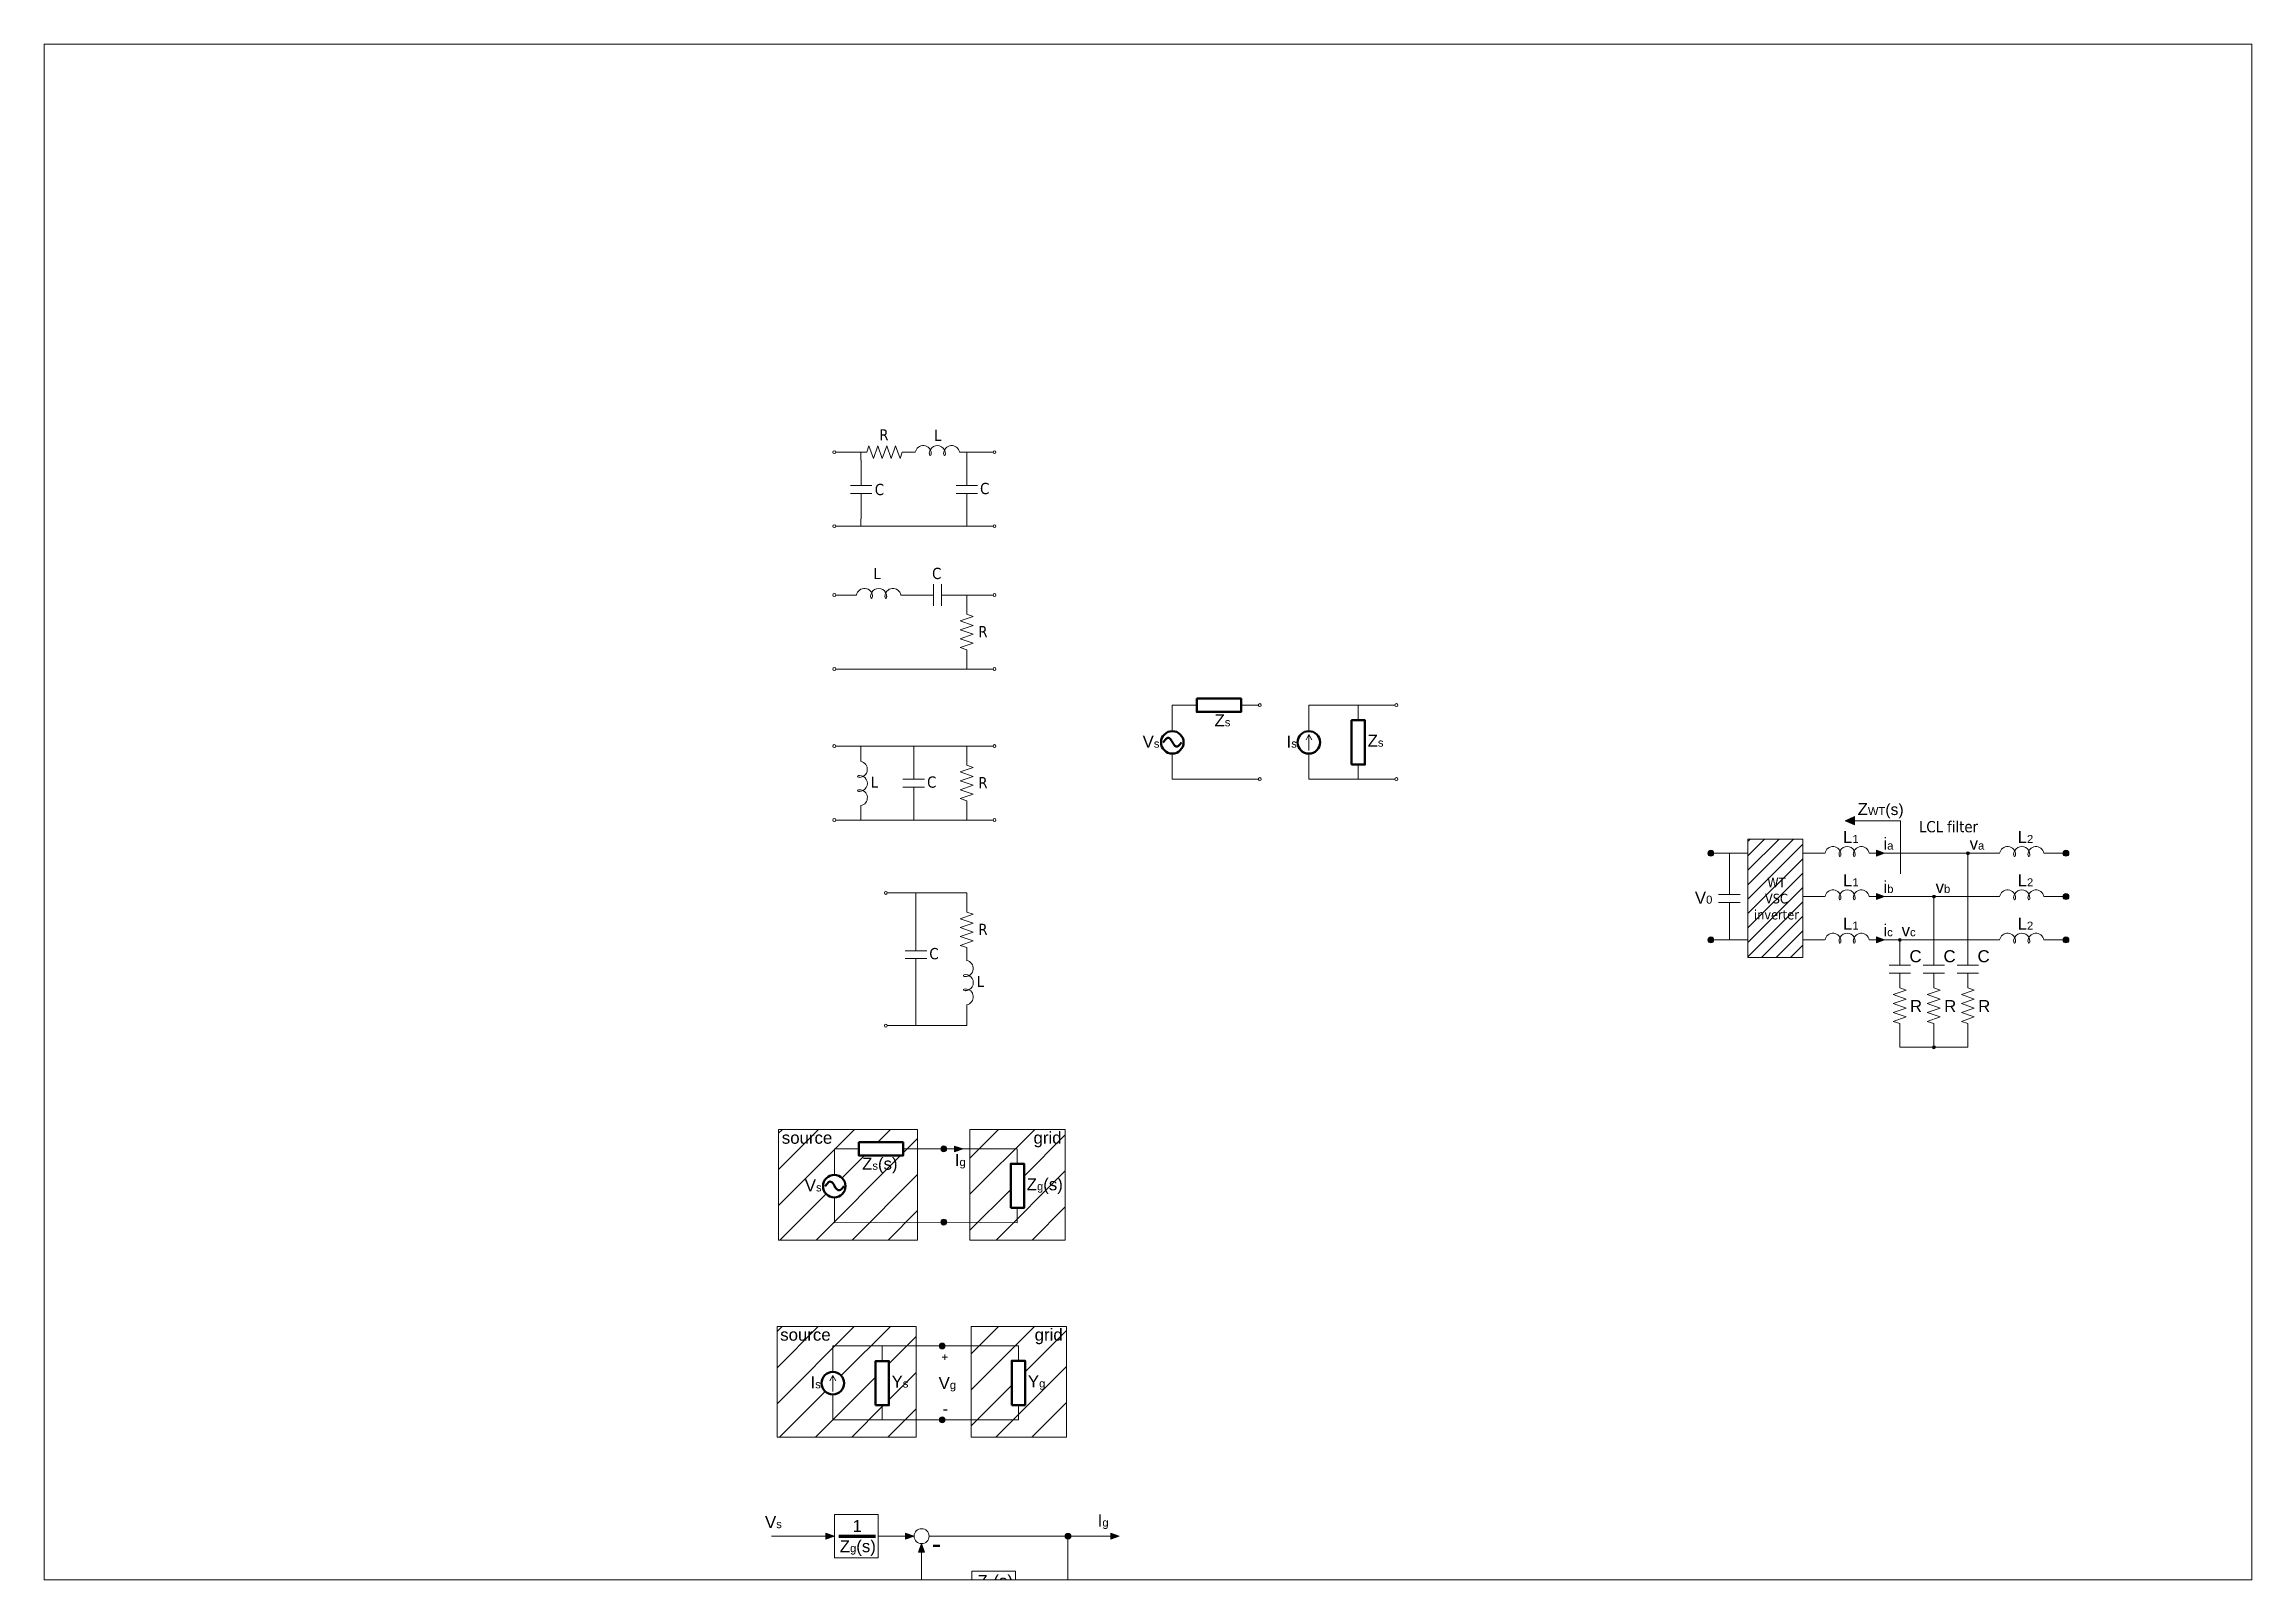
# Paper-space layout 'Układ1' of a CAD drawing. Header units: millimetres. Extents: x 1 to 289, y 1 to 202.
# The model-space entities are those that its viewports show. They can reach past a viewport. Long polylines and large blocks are cut down to what shows.
import ezdxf

# ---------------------------------------------------------------- set-up
doc = ezdxf.new("R2010")
doc.units = ezdxf.units.MM
doc.layers.get('0').update_dxf_attribs({"lineweight": 18})
doc.styles.get("Standard").update_dxf_attribs({"font": 'arial.ttf'})
doc.styles.add('Tahoma', font='tahoma.ttf')

# ---------------------------------------------------------------- blocks, each defined once
blk = doc.blocks.new('cewka')
for p, q in [((3373.5, 1451.9), (3378, 1451.9)), ((3405.6, 1451.9), (3410.1, 1451.9))]:
    blk.add_line(p, q)
for centre, radius, start, end in [((3383, 1451), 5, 358.7609, 170.1938), ((3391.8, 1451), 5, 358.7609, 180), ((3400.7, 1451), 5, 9.8062, 180), ((3396.3, 1451), 0.575, 349.1583, 10.8417)]:
    blk.add_arc(centre, radius, start, end)
for centre in [(3387.4, 1451), (3396.3, 1451)]:
    blk.add_ellipse(centre, major_axis=(0, -1.2), ratio=0.473983, start_param=4.712389, end_param=7.853982)
blk = doc.blocks.new('kondensator')
for p, q in [((3373.5, 1419.1), (3378, 1419.1)), ((3378, 1419.1), (3389.4, 1419.1)), ((3389.4, 1425.8), (3389.4, 1412.4)), ((3394.3, 1425.8), (3394.3, 1412.4)), ((3394.3, 1419.1), (3405.7, 1419.1)), ((3405.7, 1419.1), (3410.1, 1419.1))]:
    blk.add_line(p, q)
blk = doc.blocks.new('rezystor')
for p, q in [((3373.5, 1435), (3378, 1435)), ((3378, 1435), (3379.7, 1430)), ((3379.7, 1430), (3383.2, 1440)), ((3383.2, 1440), (3386.6, 1430)), ((3386.6, 1430), (3390.1, 1440)), ((3390.1, 1440), (3393.6, 1430)), ((3393.6, 1430), (3397, 1440)), ((3397, 1440), (3400.5, 1430)), ((3400.5, 1430), (3404, 1440)), ((3404, 1440), (3405.7, 1435)), ((3405.7, 1435), (3410.1, 1435))]:
    blk.add_line(p, q)

msp = doc.modelspace()

# ---------------------------------------------------------------- hatches: boundary and pattern name
h = msp.add_hatch(color=256)
h.dxf.hatch_style = 1
h.paths.add_polyline_path([(5006.5, 1071.1), (5006.5, 1073.6), (5006.5, 1076.1), (5000.7, 1073.6)])
at = {"transparency": 33554534}
h = msp.add_hatch(dxfattribs=at)
h.set_pattern_fill('ANSI31', color=256, scale=2)
h.paths.add_polyline_path([(4974.3, 1062.1), (4940.1, 1062.1), (4940.1, 988.4), (4974.3, 988.4)])
h.paths.add_polyline_path([(4942.2, 1008.8), (4973.2, 1008.8), (4973.2, 1041.9), (4942.2, 1041.9)], flags=24)
h = msp.add_hatch(color=256)
edge = h.paths.add_edge_path()
edge.add_arc((4917.1, 1053.3), 1.84, 0, 360)
h = msp.add_hatch(color=256)
h.dxf.hatch_style = 1
h.paths.add_polyline_path([(5020.2, 1055.2), (5020.2, 1053.3), (5020.2, 1051.5), (5025.2, 1053.3)])
h = msp.add_hatch(color=256)
edge = h.paths.add_edge_path()
edge.add_arc((5077.2, 1053.3), 0.921, 0, 360)
h = msp.add_hatch(color=256)
edge = h.paths.add_edge_path()
edge.add_arc((5138.3, 1053.3), 1.84, 0, 360)
h = msp.add_hatch(color=256)
h.dxf.hatch_style = 1
h.paths.add_polyline_path([(5020.2, 1028.2), (5020.2, 1026.3), (5020.2, 1024.5), (5025.2, 1026.3)])
h = msp.add_hatch(color=256)
edge = h.paths.add_edge_path()
edge.add_arc((5056, 1026.3), 0.921, 0, 360)
h = msp.add_hatch(color=256)
edge = h.paths.add_edge_path()
edge.add_arc((5138.3, 1026.3), 1.84, 0, 360)
h = msp.add_hatch(color=256)
edge = h.paths.add_edge_path()
edge.add_arc((4917.1, 999.3), 1.84, 0, 360)
h = msp.add_hatch(color=256)
h.dxf.hatch_style = 1
h.paths.add_polyline_path([(5020.2, 1001.2), (5020.2, 999.3), (5020.2, 997.5), (5025.2, 999.3)])
h = msp.add_hatch(color=256)
edge = h.paths.add_edge_path()
edge.add_arc((5034.8, 999.3), 0.921, 0, 360)
h = msp.add_hatch(color=256)
edge = h.paths.add_edge_path()
edge.add_arc((5138.3, 999.3), 1.84, 0, 360)
h = msp.add_hatch(color=256)
edge = h.paths.add_edge_path()
edge.add_arc((5056, 932.4), 0.921, 0, 360)
h = msp.add_hatch(dxfattribs=at)
h.set_pattern_fill('ANSI31', color=256, scale=5)
h.paths.add_polyline_path([(4371, 838.9, -0.415316), (4363.9, 845.9, -0.415316), (4371, 852.9), (4371, 869.1), (4381.7, 869.1), (4386.2, 869.1), (4386.2, 873.2), (4413.8, 873.2), (4413.8, 869.1), (4418.3, 869.1), (4422.8, 869.1), (4422.8, 881.2), (4336.2, 881.2), (4336.2, 812.3), (4422.8, 812.3), (4422.8, 823.4), (4371, 823)])
h.paths.add_polyline_path([(4422.8, 869.1), (4418.3, 869.1), (4413.8, 869.1), (4413.8, 864.9), (4386.2, 864.9), (4386.2, 869.1), (4381.7, 869.1), (4371, 869.1), (4371, 852.9, -0.413112), (4377.9, 845.9, -0.413112), (4371, 838.9), (4371, 823), (4422.8, 823.4)], flags=17)
h.paths.add_polyline_path([(4350.6, 838.5), (4364.8, 838.5), (4364.8, 854), (4350.6, 854)], flags=24)
h.paths.add_polyline_path([(4336, 868.2), (4371.2, 868.2), (4371.2, 883.7), (4336, 883.7)], flags=9)
h.paths.add_polyline_path([(4386.8, 852.5), (4411.3, 852.5), (4411.3, 866.6), (4386.8, 866.6)], flags=24)
h = msp.add_hatch(dxfattribs=at)
h.set_pattern_fill('ANSI31', color=256, scale=5)
h.paths.add_polyline_path([(4514.8, 881.2), (4455.4, 881.2), (4455.4, 869.1), (4459.9, 869.1), (4464.4, 869.1), (4484.9, 869.1), (4484.9, 859.8), (4489.1, 859.8), (4489.1, 832.3), (4484.9, 832.3), (4484.9, 823), (4455.4, 823.3), (4455.4, 812.3), (4514.8, 812.3)])
h.paths.add_polyline_path([(4480.8, 859.8), (4484.9, 859.8), (4484.9, 869.1), (4464.4, 869.1), (4459.9, 869.1), (4455.4, 869.1), (4455.4, 823.3), (4484.9, 823), (4484.9, 832.3), (4480.8, 832.3)], flags=17)
h.paths.add_polyline_path([(4489.4, 839.8), (4514.3, 839.8), (4514.3, 853.9), (4489.4, 853.9)], flags=24)
h.paths.add_polyline_path([(4493.9, 868.2), (4515.1, 868.2), (4515.1, 883.7), (4493.9, 883.7)], flags=9)
h = msp.add_hatch(color=256)
edge = h.paths.add_edge_path()
edge.add_arc((4439.1, 869.1), 1.84, 0, 360)
h = msp.add_hatch(color=256)
h.dxf.hatch_style = 1
h.paths.add_polyline_path([(4451.1, 869.1), (4445.8, 870.9), (4445.8, 869.1), (4445.8, 867.2)])
h = msp.add_hatch(color=256)
edge = h.paths.add_edge_path()
edge.add_arc((4439.1, 823.5), 1.84, 0, 360)
h = msp.add_hatch(dxfattribs=at)
h.set_pattern_fill('ANSI31', color=256, scale=5)
h.set_pattern_definition([(45, (-0.965, -33.736), (-11.22532, 11.22532), [])])
h.paths.add_polyline_path([(4370, 746.3), (4421.9, 746.3), (4421.9, 758.5), (4335.2, 758.5), (4335.2, 689.5), (4421.9, 689.5), (4421.9, 700.3), (4370, 700.3), (4370, 716.1, -0.415316), (4363, 723.1, -0.415316), (4370, 730.1)])
h.paths.add_polyline_path([(4396.6, 736.9), (4400.7, 736.9), (4400.7, 746.3), (4370, 746.3), (4370, 730.1, -0.413112), (4377, 723.1, -0.413112), (4370, 716.1), (4370, 700.3), (4400.7, 700.3), (4400.7, 709.4), (4396.6, 709.4)], flags=17)
h.paths.add_polyline_path([(4421.9, 746.3), (4400.7, 746.3), (4400.7, 736.9), (4404.9, 736.9), (4404.9, 709.4), (4400.7, 709.4), (4400.7, 700.3), (4421.9, 700.3)], flags=17)
h.paths.add_polyline_path([(4481.5, 737.1), (4485.6, 737.1), (4485.6, 746.3), (4465.2, 746.3), (4460.6, 746.3), (4456.1, 746.3), (4456.1, 700.3), (4485.6, 700.3), (4485.6, 709.5), (4481.5, 709.5)], flags=17)
h.paths.add_polyline_path([(4515.6, 758.5), (4456.1, 758.5), (4456.1, 746.3), (4460.6, 746.3), (4465.2, 746.3), (4485.6, 746.3), (4485.6, 737.1), (4489.8, 737.1), (4489.8, 709.5), (4485.6, 709.5), (4485.6, 700.3), (4456.1, 700.3), (4456.1, 689.5), (4515.6, 689.5)])
h.paths.add_polyline_path([(4335, 745.5), (4370.2, 745.5), (4370.2, 760.9), (4335, 760.9)], flags=9)
h.paths.add_polyline_path([(4353.3, 715.8), (4363.4, 715.8), (4363.4, 731.2), (4353.3, 731.2)], flags=24)
h.paths.add_polyline_path([(4405.4, 717), (4418.2, 717), (4418.2, 731.1), (4405.4, 731.1)], flags=24)
h.paths.add_polyline_path([(4490.3, 717.1), (4503.5, 717.1), (4503.5, 731.2), (4490.3, 731.2)], flags=24)
h.paths.add_polyline_path([(4494.6, 745.5), (4515.9, 745.5), (4515.9, 760.9), (4494.6, 760.9)], flags=9)
h = msp.add_hatch(color=256)
edge = h.paths.add_edge_path()
edge.add_arc((4438.1, 746.3), 1.84, 0, 360)
h = msp.add_hatch(color=256)
edge = h.paths.add_edge_path()
edge.add_arc((4438.1, 700.3), 1.84, 0, 360)
h = msp.add_hatch(color=256)
h.dxf.hatch_style = 1
h.paths.add_polyline_path([(4371, 627.8), (4365.7, 629.7), (4365.7, 627.8), (4365.7, 626)])
h = msp.add_hatch(color=256)
h.dxf.hatch_style = 1
h.paths.add_polyline_path([(4420.6, 627.8), (4415.3, 629.7), (4415.3, 627.8), (4415.3, 626)])
h = msp.add_hatch(color=256)
h.dxf.hatch_style = 1
h.paths.add_polyline_path([(4425.3, 623.2), (4423.4, 617.9), (4425.3, 617.9), (4427.1, 617.9)])
h = msp.add_hatch(color=256)
edge = h.paths.add_edge_path()
edge.add_arc((4516.5, 627.8), 1.84, 0, 360)
h = msp.add_hatch(color=256)
h.dxf.hatch_style = 1
h.paths.add_polyline_path([(4548.4, 627.8), (4543.1, 629.7), (4543.1, 627.8), (4543.1, 626)])
h = msp.add_hatch(color=256)
h.dxf.hatch_style = 1
h.paths.add_polyline_path([(4483.9, 592.4), (4489.2, 590.6), (4489.2, 592.4), (4489.2, 594.3)])

# ---------------------------------------------------------------- linework, layer by layer
for p, q in [((4387.5, 1303.2), (4371.8, 1303.2)), ((4387.5, 1298.2), (4387.5, 1303.2)), ((4453.4, 1303.2), (4469.8, 1303.2)), ((4453.4, 1298.2), (4453.4, 1303.2)), ((4371.8, 1257.1), (4453.4, 1257.1)), ((4387.5, 1261.6), (4387.5, 1257.1)), ((4453.4, 1261.6), (4453.4, 1257.1)), ((4453.4, 1257.1), (4469.8, 1257.1)), ((4380.2, 1214.2), (4371.8, 1214.2)), ((4453.4, 1205.8), (4453.4, 1214.2)), ((4453.4, 1214.2), (4469.8, 1214.2)), ((4453.4, 1168.1), (4453.4, 1176.5)), ((4371.8, 1168.1), (4453.4, 1168.1)), ((4453.4, 1168.1), (4469.8, 1168.1)), ((4581.5, 1145.6), (4592.2, 1145.6)), ((4581.5, 1129.4), (4581.5, 1145.6)), ((4592.2, 1145.6), (4596.7, 1145.6)), ((4624.3, 1145.6), (4635.1, 1145.6)), ((4666.6, 1145.6), (4720.2, 1145.6)), ((4666.6, 1129.4), (4666.6, 1145.6)), ((4697.3, 1136.2), (4697.3, 1145.6)), ((4371.8, 1120.1), (4469.8, 1120.1)), ((4387.4, 1115.1), (4387.4, 1120.1)), ((4420.4, 1115.3), (4420.4, 1120.1)), ((4453.4, 1111.7), (4453.4, 1120.1)), ((4581.5, 1099.5), (4581.5, 1115.4)), ((4666.6, 1127.3), (4664.8, 1123.9)), ((4666.6, 1127.3), (4666.6, 1117.3)), ((4666.6, 1127.3), (4668.4, 1123.9)), ((4666.6, 1099.5), (4666.6, 1115.4)), ((4697.3, 1099.5), (4697.3, 1108.6)), ((4581.5, 1099.5), (4635.1, 1099.5)), ((4666.6, 1099.5), (4720.2, 1099.5)), ((4371.8, 1074), (4469.8, 1074)), ((4387.4, 1078.5), (4387.4, 1074)), ((4420.4, 1078.7), (4420.4, 1074)), ((4453.4, 1074), (4453.4, 1082.4)), ((5000.7, 1073.6), (5006.5, 1076.1)), ((5000.7, 1073.6), (5006.5, 1071.1)), ((5006.5, 1076.1), (5006.5, 1073.6)), ((5035.2, 1073.6), (5006.5, 1073.6)), ((5006.5, 1071.1), (5006.5, 1073.6)), ((5035.2, 1040.5), (5035.2, 1073.6)), ((4928.6, 1053.3), (4917.1, 1053.3)), ((4940.1, 1053.3), (4928.6, 1053.3)), ((4928.6, 1043.4), (4928.6, 1053.3)), ((4974.3, 1053.3), (4983.6, 1053.3)), ((5020.2, 1053.3), (5020.2, 1055.2)), ((5020.2, 1055.2), (5025.2, 1053.3)), ((5020.2, 1053.3), (5020.2, 1051.5)), ((5020.2, 1051.5), (5025.2, 1053.3)), ((5025.2, 1053.3), (5092.4, 1053.3)), ((5077.2, 1053.3), (5077.2, 983.5)), ((5129, 1053.3), (5138.3, 1053.3)), ((4403.9, 1028.6), (4453.4, 1028.6)), ((4421.8, 1008.5), (4421.8, 1028.6)), ((4453.4, 1020.2), (4453.4, 1028.6)), ((4974.3, 1026.3), (4983.6, 1026.3)), ((5020.2, 1026.3), (5020.2, 1028.2)), ((5020.2, 1028.2), (5025.2, 1026.3)), ((5020.2, 1026.3), (5020.2, 1024.5)), ((5020.2, 1024.5), (5025.2, 1026.3)), ((5025.2, 1026.3), (5092.4, 1026.3)), ((5056, 1026.3), (5056, 983.5)), ((5129, 1026.3), (5138.3, 1026.3)), ((4928.6, 1006.8), (4928.6, 999.3)), ((4928.6, 999.3), (4917.1, 999.3)), ((4940.1, 999.3), (4928.6, 999.3)), ((4974.3, 999.3), (4983.6, 999.3)), ((5020.2, 999.3), (5020.2, 1001.2)), ((5020.2, 1001.2), (5025.2, 999.3)), ((5020.2, 999.3), (5020.2, 997.5)), ((5020.2, 997.5), (5025.2, 999.3)), ((5025.2, 999.3), (5092.4, 999.3)), ((5034.8, 999.3), (5034.8, 994.9)), ((5034.8, 994.9), (5034.8, 983.5)), ((5129, 999.3), (5138.3, 999.3)), ((5041.4, 983.5), (5028.1, 983.5)), ((5041.4, 978.6), (5028.1, 978.6)), ((5034.8, 978.6), (5034.8, 972.9)), ((5062.7, 983.5), (5049.3, 983.5)), ((5062.7, 978.6), (5049.3, 978.6)), ((5056, 978.6), (5056, 972.9)), ((5083.9, 983.5), (5070.5, 983.5)), ((5083.9, 978.6), (5070.5, 978.6)), ((5077.2, 978.6), (5077.2, 972.9)), ((4421.8, 971.8), (4421.8, 945.9)), ((4453.4, 945.9), (4453.4, 954.3)), ((4403.9, 945.9), (4453.4, 945.9)), ((5034.8, 943.6), (5034.8, 932.4)), ((5056, 943.6), (5056, 932.4)), ((5077.2, 932.4), (5077.2, 943.6)), ((5034.8, 932.4), (5077.2, 932.4)), ((4371, 869.1), (4381.7, 869.1)), ((4371, 852.9), (4371, 869.1)), ((4381.7, 869.1), (4386.2, 869.1)), ((4413.8, 869.1), (4418.3, 869.1)), ((4418.3, 869.1), (4439.1, 869.1)), ((4459.9, 869.1), (4439.1, 869.1)), ((4451.1, 869.1), (4445.8, 870.9)), ((4445.8, 870.9), (4445.8, 869.1)), ((4451.1, 869.1), (4445.8, 867.2)), ((4445.8, 867.2), (4445.8, 869.1)), ((4464.4, 869.1), (4459.9, 869.1)), ((4484.9, 869.1), (4464.4, 869.1)), ((4484.9, 859.8), (4484.9, 869.1)), ((4371, 823), (4371, 838.9)), ((4484.9, 823), (4484.9, 832.3)), ((4371, 823), (4439.1, 823.5)), ((4484.9, 823), (4439.1, 823.5)), ((4370, 746.3), (4423.6, 746.3)), ((4370, 730.1), (4370, 746.3)), ((4400.7, 736.9), (4400.7, 746.3)), ((4419, 746.3), (4439.8, 746.3)), ((4460.6, 746.3), (4439.8, 746.3)), ((4465.2, 746.3), (4460.6, 746.3)), ((4485.6, 746.3), (4465.2, 746.3)), ((4485.6, 737.1), (4485.6, 746.3)), ((4370, 728), (4368.2, 724.6)), ((4370, 728), (4370, 718)), ((4370, 728), (4371.8, 724.6)), ((4370, 700.3), (4370, 716.1)), ((4400.7, 700.3), (4400.7, 709.4)), ((4485.6, 700.3), (4485.6, 709.5)), ((4370, 700.3), (4485.6, 700.3)), ((4331.8, 627.8), (4365.7, 627.8)), ((4371, 627.8), (4365.7, 629.7)), ((4365.7, 629.7), (4365.7, 627.8)), ((4371, 627.8), (4365.7, 626)), ((4365.7, 626), (4365.7, 627.8)), ((4398.3, 627.8), (4415.3, 627.8)), ((4420.6, 627.8), (4415.3, 629.7)), ((4415.3, 629.7), (4415.3, 627.8)), ((4420.6, 627.8), (4415.3, 626)), ((4415.3, 626), (4415.3, 627.8)), ((4425.3, 623.2), (4423.4, 617.9)), ((4425.3, 623.2), (4427.1, 617.9)), ((4430, 627.8), (4543.1, 627.8)), ((4516.5, 627.8), (4516.5, 592.4)), ((4548.4, 627.8), (4543.1, 629.7)), ((4543.1, 629.7), (4543.1, 627.8)), ((4548.4, 627.8), (4543.1, 626)), ((4543.1, 626), (4543.1, 627.8)), ((4423.4, 617.9), (4425.3, 617.9)), ((4425.3, 592.4), (4425.3, 617.9)), ((4427.1, 617.9), (4425.3, 617.9)), ((4483.9, 592.4), (4489.2, 594.3)), ((4489.2, 594.3), (4489.2, 592.4))]:
    msp.add_line(p, q)
at = {"lineweight": 100}
msp.add_line((4373.7, 627.8), (4396.5, 627.8), dxfattribs=at)
at = {"lineweight": 50}
for points in [[(4596.7, 1149.7), (4624.3, 1149.7), (4624.3, 1141.4), (4596.7, 1141.4)], [(4693.2, 1108.6), (4693.2, 1136.2), (4701.5, 1136.2), (4701.5, 1108.6)], [(4386.2, 873.2), (4413.8, 873.2), (4413.8, 864.9), (4386.2, 864.9)], [(4480.8, 832.3), (4480.8, 859.8), (4489.1, 859.8), (4489.1, 832.3)], [(4396.6, 709.4), (4396.6, 736.9), (4404.9, 736.9), (4404.9, 709.4)], [(4481.5, 709.5), (4481.5, 737.1), (4489.8, 737.1), (4489.8, 709.5)]]:
    msp.add_lwpolyline(points, close=True, dxfattribs=at)
for points in [[(4974.3, 1062.1), (4940.1, 1062.1), (4940.1, 988.4), (4974.3, 988.4)], [(4336.2, 881.2), (4422.8, 881.2), (4422.8, 812.3), (4336.2, 812.3)], [(4514.8, 881.2), (4455.4, 881.2), (4455.4, 812.3), (4514.8, 812.3)], [(4335.2, 758.5), (4421.9, 758.5), (4421.9, 689.5), (4335.2, 689.5)], [(4515.6, 758.5), (4456.1, 758.5), (4456.1, 689.5), (4515.6, 689.5)], [(4371, 641.3), (4398.3, 641.3), (4398.3, 614.4), (4371, 614.4)], [(4456.6, 605.9), (4483.9, 605.9), (4483.9, 579), (4456.6, 579)]]:
    msp.add_lwpolyline(points, close=True)
for centre, radius in [((4370.9, 1303.2), 0.921), ((4470.7, 1303.2), 0.921), ((4370.9, 1257.1), 0.921), ((4470.7, 1257.1), 0.921), ((4370.9, 1214.2), 0.921), ((4470.7, 1214.2), 0.921), ((4370.9, 1168.1), 0.921), ((4470.7, 1168.1), 0.921), ((4636, 1145.6), 0.921), ((4721.1, 1145.6), 0.921), ((4370.9, 1120.1), 0.921), ((4470.7, 1120.1), 0.921), ((4636, 1099.5), 0.921), ((4721.1, 1099.5), 0.921), ((4370.9, 1074), 0.921), ((4470.7, 1074), 0.921), ((4917.1, 1053.3), 1.84), ((5077.2, 1053.3), 0.921), ((5138.3, 1053.3), 1.84), ((4403, 1028.6), 0.921), ((5056, 1026.3), 0.921), ((5138.3, 1026.3), 1.84), ((4917.1, 999.3), 1.84), ((5034.8, 999.3), 0.921), ((5138.3, 999.3), 1.84), ((4403, 945.9), 0.921), ((5056, 932.4), 0.921), ((4439.1, 869.1), 1.84), ((4439.1, 823.5), 1.84), ((4438.1, 746.3), 1.84), ((4438.1, 700.3), 1.84), ((4425.3, 627.8), 4.67), ((4516.5, 627.8), 1.84)]:
    msp.add_circle(centre, radius)
for centre in [(4581.5, 1122.4), (4666.6, 1122.4), (4370.9, 845.9), (4370, 723.1)]:
    msp.add_circle(centre, 7.01, dxfattribs=at)
for points in [[(4575.9, 1122.4), (4578.9, 1127.3), (4581.5, 1122.4), (4584.3, 1117.9), (4587.3, 1122.4)], [(4365.3, 845.9), (4368.4, 850.8), (4371, 845.9), (4373.7, 841.4), (4376.8, 845.9)]]:
    msp.add_open_spline(points, degree=3, dxfattribs=at)

# ---------------------------------------------------------------- block references
at = {"xscale": -0.8000000000000002, "yscale": 0.8000000000000002, "zscale": 0.8000000000000002}
for p, rotation in [((1688.7, 2451.2), 180), ((3305.4, -1522.3), 270), ((3305.4, -1616.4), 270), ((3305.4, -1707.9), 270), ((3886.7, -1755.2), 270), ((3907.9, -1755.2), 270), ((3929.2, -1755.2), 270)]:
    msp.add_blockref('rezystor', p, dxfattribs=dict(at, rotation=rotation))
for name, p in [('cewka', (1043.3, -148.7)), ('cewka', (1006.7, -237.7)), ('kondensator', (1043.3, -204.9)), ('cewka', (1610.1, -398.5)), ('cewka', (1718.9, -398.5)), ('cewka', (1610.1, -425.5)), ('cewka', (1718.9, -425.5)), ('cewka', (1610.1, -452.5)), ('cewka', (1718.9, -452.5))]:
    msp.add_blockref(name, p)
at = {"rotation": 270}
for name, p in [('kondensator', (2968.5, 4671.8)), ('kondensator', (3034.4, 4671.8)), ('cewka', (2935.5, 4488.6)), ('kondensator', (3001.3, 4488.8)), ('kondensator', (3509.5, 4416.9)), ('kondensator', (3002.7, 4382)), ('cewka', (3001.5, 4364.5))]:
    msp.add_blockref(name, p, dxfattribs=at)

# ---------------------------------------------------------------- texts
at = {"attachment_point": 5, "style": 'Tahoma'}
for s, width, heights, insert, char_height in [('R', 94.212, [0], (4401.8, 1314), 7), ('L', 94.212, [0], (4435.3, 1313.7), 7), ('C', 94.212, [0], (4399, 1279.9), 7), ('C', 94.212, [0], (4464.6, 1280.5), 7), ('L', 94.212, [0], (4397.5, 1227.6), 7), ('C', 94.212, [0], (4434.7, 1227.6), 7), ('R', 94.212, [0], (4463.5, 1191.4), 7), ('L', 94.212, [0], (4395.9, 1097.6), 7), ('C', 94.212, [1.21], (4431.6, 1097.6), 7), ('R', 94.212, [0], (4463.5, 1097.3), 7), ('LCL filter', 94.212, [0], (5065.1, 1069.8), 7), ('WT\\PVSC\\Pinverter', 19.869, [0], (4957.9, 1025), 6), ('R', 94.212, [0], (4463.5, 1005.9), 7), ('C', 94.212, [1.21], (4433, 990.7), 7), ('L', 94.212, [0], (4461.9, 973.4), 7)]:
    msp.add_mtext_dynamic_manual_height_columns(s, width=width, gutter_width=12.5, heights=heights, dxfattribs=dict(at, insert=insert, char_height=char_height))
for s, width, insert, char_height, attachment_point in [('{\\H1.5625x;Z\\H0.66667x;s}', 5.515, (4607.8, 1139.9), 4.8, 1), ('V{\\H0.66667x;s}', 5.515, (4563, 1126.6), 7.5, 1), ('I{\\H0.66667x;s}', 5.515, (4652.7, 1126.6), 7.5, 1), ('{\\H1.5625x;Z\\H0.66667x;s}', 5.515, (4703.2, 1127.2), 4.8, 1), ('Z{\\H0.66667x;WT\\H1.4x;(s)}', 5.515, (5008.5, 1084.6), 7.5, 1), ('L{\\H0.66667x;1}', 5.515, (4999.4, 1067.2), 7.5, 1), ('i{\\H0.66667x;a}', 5.515, (5024.6, 1063.1), 7.5, 1), ('v{\\H0.66667x;a}', 5.515, (5078.3, 1063.1), 7.5, 1), ('L{\\H0.66667x;2}', 8.172, (5108.2, 1067.2), 7.5, 1), ('L{\\H0.66667x;1}', 5.515, (4999.4, 1040.2), 7.5, 1), ('i{\\H0.66667x;b}', 5.515, (5024.6, 1036.1), 7.5, 1), ('v{\\H0.66667x;b}', 7.682, (5057.1, 1036.1), 7.5, 1), ('L{\\H0.66667x;2}', 8.172, (5108.2, 1040.2), 7.5, 1), ('V{\\H0.66667x;0}', 5.515, (4907.1, 1029.4), 7.5, 1), ('L{\\H0.66667x;1}', 5.515, (4999.4, 1013.2), 7.5, 1), ('i{\\H0.66667x;c}', 5.515, (5024.6, 1009.1), 7.5, 1), ('v{\\H0.66667x;c}', 8.568, (5035.9, 1009.1), 7.5, 1), ('L{\\H0.66667x;2}', 8.172, (5108.2, 1013.2), 7.5, 1), ('C', 5.515, (5040.8, 992.9), 7.5, 1), ('C', 5.515, (5062, 992.9), 7.5, 1), ('C', 5.515, (5083.2, 992.9), 7.5, 1), ('R', 5.515, (5041.1, 961.8), 7.5, 1), ('R', 5.515, (5062.4, 961.8), 7.5, 1), ('R', 5.515, (5083.6, 961.8), 7.5, 1), ('source', 6.957, (4338.2, 879.8), 7.5, 1), ('grid', 6.957, (4512.5, 879.8), 7.5, 3), ('{\\H1.5625x;Z\\H0.66667x;s\\H1.5x;(s)}', 5.515, (4388.2, 863.6), 4.8, 1), ('I{\\H0.66667x;g}', 5.515, (4446, 865.9), 7.5, 1), ('V{\\H0.66667x;s}', 5.515, (4352.5, 850.1), 7.5, 1), ('{\\H1.5625x;Z\\H0.66667x;g\\H1.5x;(s)}', 5.515, (4490.8, 850.8), 4.8, 1), ('grid', 6.957, (4513.2, 757.1), 7.5, 3), ('source', 6.957, (4337.2, 757.1), 7.5, 1), ('+', 6.438, (4437.7, 741.9), 5, 1), ('I{\\H0.66667x;s}', 5.515, (4356.1, 727.4), 7.5, 1), ('{\\H1.5625x;Y\\H0.66667x;s}', 5.515, (4406.6, 727.9), 4.8, 1), ('{\\H1.5625x;V\\H0.66667x;g}', 5.17, (4435.9, 727), 4.8, 1), ('{\\H1.5625x;Y\\H0.66667x;g}', 5.515, (4491.5, 728), 4.8, 1), ('-', 6.438, (4438.4, 711), 7.5, 1), ('V{\\H0.66667x;s}', 5.515, (4338.2, 640.3), 7.5, 3), ('1', 0.645, (4382.3, 637.9), 7.5, 1), ('I{\\H0.66667x;g}', 5.515, (4541.8, 641.3), 7.5, 3), ('{\\H1.5625x;Z\\H0.66667x;g\\H1.5x;(s)}', 5.515, (4374.3, 625.3), 4.8, 1), ('-', 2.866, (4431.7, 629.4), 12.5, 1), ('{\\H1.5625x;Z\\H0.66667x;s\\H1.5x;(s)}', 5.515, (4460.1, 603.6), 4.8, 1)]:
    msp.add_mtext_dynamic_manual_height_columns(s, width=width, gutter_width=12.5, heights=[0], dxfattribs=dict(insert=insert, char_height=char_height, attachment_point=attachment_point))

psp = doc.layouts.new('Układ1')

# ---------------------------------------------------------------- viewports
at = {"layer": '0'}
psp.add_viewport(center=(145.46, 101.63), size=(288.05, 200.375), view_center_point=(4566.33, 1079.02), view_height=956.8454, dxfattribs=at)

doc.saveas('drawing.dxf')
